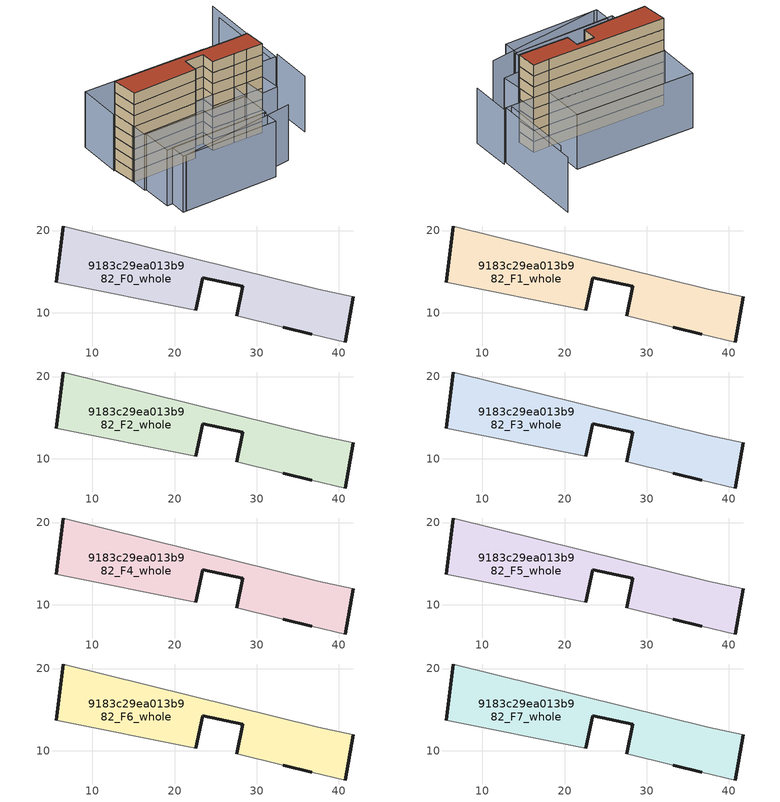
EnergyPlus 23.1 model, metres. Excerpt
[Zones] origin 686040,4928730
9183c29ea013b982_F0_whole
 floor ground (EU_floor_Construction): 40.8,6.43 41.74,11.96 37.51,12.83 6.46,20.55 5.6,13.73 22.58,10.32 23.44,14.24 28.32,13.21 27.58,9.65 33.24,8.2 36.68,7.39 z0
 wall outside (EU_wall_Construction): 36.68,7.39 33.24,8.2 / 27.58,9.65 28.32,13.21 23.44,14.24 22.58,10.32 / 5.6,13.73 6.46,20.55 / 41.74,11.96 40.8,6.43 z0:3
 wall adiabatic (EU_wall_Construction): 40.8,6.43 36.68,7.39 / 33.24,8.2 27.58,9.65 / 22.58,10.32 5.6,13.73 / 6.46,20.55 37.51,12.83 41.74,11.96 z0:3
9183c29ea013b982_F1_whole
 floor to 9183c29ea013b982_F0_whole (EU_floor_Construction): 40.8,6.43 41.74,11.96 37.51,12.83 6.46,20.55 5.6,13.73 22.58,10.32 23.44,14.24 28.32,13.21 27.58,9.65 33.24,8.2 36.68,7.39 z3
 wall outside (EU_wall_Construction): 36.68,7.39 33.24,8.2 / 27.58,9.65 28.32,13.21 23.44,14.24 22.58,10.32 / 5.6,13.73 6.46,20.55 / 41.74,11.96 40.8,6.43 z3:6
 wall adiabatic (EU_wall_Construction): 40.8,6.43 36.68,7.39 / 33.24,8.2 27.58,9.65 / 22.58,10.32 5.6,13.73 / 6.46,20.55 37.51,12.83 41.74,11.96 z3:6
9183c29ea013b982_F2_whole
 floor to 9183c29ea013b982_F1_whole (EU_floor_Construction): 40.8,6.43 41.74,11.96 37.51,12.83 6.46,20.55 5.6,13.73 22.58,10.32 23.44,14.24 28.32,13.21 27.58,9.65 33.24,8.2 36.68,7.39 z6
 wall outside (EU_wall_Construction): 36.68,7.39 33.24,8.2 / 27.58,9.65 28.32,13.21 23.44,14.24 22.58,10.32 / 5.6,13.73 6.46,20.55 / 41.74,11.96 40.8,6.43 z6:9
 wall adiabatic (EU_wall_Construction): 40.8,6.43 36.68,7.39 / 33.24,8.2 27.58,9.65 / 22.58,10.32 5.6,13.73 / 6.46,20.55 37.51,12.83 41.74,11.96 z6:9
9183c29ea013b982_F3_whole
 floor to 9183c29ea013b982_F2_whole (EU_floor_Construction): 40.8,6.43 41.74,11.96 37.51,12.83 6.46,20.55 5.6,13.73 22.58,10.32 23.44,14.24 28.32,13.21 27.58,9.65 33.24,8.2 36.68,7.39 z9
 wall outside (EU_wall_Construction): 36.68,7.39 33.24,8.2 / 27.58,9.65 28.32,13.21 23.44,14.24 22.58,10.32 / 5.6,13.73 6.46,20.55 / 41.74,11.96 40.8,6.43 z9:12
 wall adiabatic (EU_wall_Construction): 40.8,6.43 36.68,7.39 / 33.24,8.2 27.58,9.65 / 22.58,10.32 5.6,13.73 / 6.46,20.55 37.51,12.83 41.74,11.96 z9:12
9183c29ea013b982_F4_whole
 floor to 9183c29ea013b982_F3_whole (EU_floor_Construction): 40.8,6.43 41.74,11.96 37.51,12.83 6.46,20.55 5.6,13.73 22.58,10.32 23.44,14.24 28.32,13.21 27.58,9.65 33.24,8.2 36.68,7.39 z12
 wall outside (EU_wall_Construction): 36.68,7.39 33.24,8.2 / 27.58,9.65 28.32,13.21 23.44,14.24 22.58,10.32 / 5.6,13.73 6.46,20.55 / 41.74,11.96 40.8,6.43 z12:15
 wall adiabatic (EU_wall_Construction): 40.8,6.43 36.68,7.39 / 33.24,8.2 27.58,9.65 / 22.58,10.32 5.6,13.73 / 6.46,20.55 37.51,12.83 41.74,11.96 z12:15
9183c29ea013b982_F5_whole
 floor to 9183c29ea013b982_F4_whole (EU_floor_Construction): 40.8,6.43 41.74,11.96 37.51,12.83 6.46,20.55 5.6,13.73 22.58,10.32 23.44,14.24 28.32,13.21 27.58,9.65 33.24,8.2 36.68,7.39 z15
 wall outside (EU_wall_Construction): 36.68,7.39 33.24,8.2 / 27.58,9.65 28.32,13.21 23.44,14.24 22.58,10.32 / 5.6,13.73 6.46,20.55 / 41.74,11.96 40.8,6.43 z15:18
 wall adiabatic (EU_wall_Construction): 40.8,6.43 36.68,7.39 / 33.24,8.2 27.58,9.65 / 22.58,10.32 5.6,13.73 / 6.46,20.55 37.51,12.83 41.74,11.96 z15:18
9183c29ea013b982_F6_whole
 floor to 9183c29ea013b982_F5_whole (EU_floor_Construction): 40.8,6.43 41.74,11.96 37.51,12.83 6.46,20.55 5.6,13.73 22.58,10.32 23.44,14.24 28.32,13.21 27.58,9.65 33.24,8.2 36.68,7.39 z18
 wall outside (EU_wall_Construction): 36.68,7.39 33.24,8.2 / 27.58,9.65 28.32,13.21 23.44,14.24 22.58,10.32 / 5.6,13.73 6.46,20.55 / 41.74,11.96 40.8,6.43 z18:21
 wall adiabatic (EU_wall_Construction): 40.8,6.43 36.68,7.39 / 33.24,8.2 27.58,9.65 / 22.58,10.32 5.6,13.73 / 6.46,20.55 37.51,12.83 41.74,11.96 z18:21
9183c29ea013b982_F7_whole
 floor to 9183c29ea013b982_F6_whole (EU_floor_Construction): 40.8,6.43 41.74,11.96 37.51,12.83 6.46,20.55 5.6,13.73 22.58,10.32 23.44,14.24 28.32,13.21 27.58,9.65 33.24,8.2 36.68,7.39 z21
 wall outside (EU_wall_Construction): 36.68,7.39 33.24,8.2 / 27.58,9.65 28.32,13.21 23.44,14.24 22.58,10.32 / 5.6,13.73 6.46,20.55 / 41.74,11.96 40.8,6.43 z21:24
 wall adiabatic (EU_wall_Construction): 40.8,6.43 36.68,7.39 / 33.24,8.2 27.58,9.65 / 22.58,10.32 5.6,13.73 / 6.46,20.55 37.51,12.83 41.74,11.96 z21:24
 roof outside (EU_roof_Construction): 41.74,11.96 40.8,6.43 36.68,7.39 33.24,8.2 27.58,9.65 28.32,13.21 23.44,14.24 22.58,10.32 5.6,13.73 6.46,20.55 37.51,12.83 z24
shading: 4.68,-3.11 36.14,-5.81 / 47.52,-0.49 50.14,10.3 / 47.93,10.65 52.72,30.47 / 55.36,35 49.19,9.96 / 49.19,9.96 6.12,20.57 / 4.82,1.39 29.94,-4.15 / 29.94,-4.15 28.99,-8.47 / 28.99,-8.47 3.87,-2.94 / 3.87,-2.94 4.82,1.39 / 5.08,9.58 32.06,3.78 / 32.06,3.78 30.34,-4.24 / 30.34,-4.24 3.35,1.56 / 3.35,1.56 5.08,9.58 / 40.85,6.76 39.99,1.12 / 39.99,1.12 35.82,1.76 / 35.82,1.76 36.68,7.39 / 36.68,7.39 40.85,6.76 / 32.28,3.74 4.72,9.64 / 4.72,9.64 5.73,14.33 / 5.73,14.33 33.29,8.43 / 33.29,8.43 32.28,3.74 / 37.51,12.83 6.28,20.6 / 6.28,20.6 9.11,31.98 / 9.11,31.98 40.34,24.22 / 40.34,24.22 37.51,12.83 z0:15
[Building]
EU S2 Campaign: North Axis=0; Terrain=City; Solar Distribution=FullExterior
[Site:Location]
Bologna: Latitude=44.5; Longitude=11.25; Time Zone=1; Elevation=37
[SizingPeriod:WeatherFileDays]
AnnualSizingPeriod: Begin Month=1; Begin Day of Month=1; End Month=12; End Day of Month=31; Day of Week for Start Day=Monday; Use Weather File Daylight Saving Period=No; Use Weather File Rain and Snow Indicators=No
[MATERIAL]
EU_InternalMass_Material: Roughness=MediumRough; Thickness=0.1; Conductivity=1; Density=1800; Specific Heat=900; Thermal Absorptance=0.9; Solar Absorptance=0.7; Visible Absorptance=0.7
[MATERIAL:NOMASS] Roughness=MediumRough; Thermal Absorptance=0.9; Solar Absorptance=0.7; Visible Absorptance=0.7
Name | Thermal Resistance
EU_wall_NoMass | 0.905828
EU_roof_NoMass | 0.37593
EU_floor_NoMass | 0.67114
[CONSTRUCTION]
EU_wall_Construction: EU_wall_NoMass
EU_roof_Construction: EU_roof_NoMass
EU_floor_Construction: EU_floor_NoMass
EU_InternalMass_Construction: EU_InternalMass_Material
[ZONE] Type=1; Multiplier=1; Ceiling Height=autocalculate; Floor Area=autocalculate; Part of Total Floor Area=Yes
Name | Volume
9183c29ea013b982_F0_whole | 593.048
9183c29ea013b982_F1_whole; 9183c29ea013b982_F2_whole; 9183c29ea013b982_F3_whole; 9183c29ea013b982_F4_whole; 9183c29ea013b982_F5_whole; 9183c29ea013b982_F6_whole; 9183c29ea013b982_F7_whole | 593.047
[INTERNALMASS] Construction=EU_InternalMass_Construction; Surface Area=197.683
Name | Zone or ZoneList
9183c29ea013b982_F0_whole_EU_InternalMass | 9183c29ea013b982_F0_whole
9183c29ea013b982_F1_whole_EU_InternalMass | 9183c29ea013b982_F1_whole
9183c29ea013b982_F2_whole_EU_InternalMass | 9183c29ea013b982_F2_whole
9183c29ea013b982_F3_whole_EU_InternalMass | 9183c29ea013b982_F3_whole
9183c29ea013b982_F4_whole_EU_InternalMass | 9183c29ea013b982_F4_whole
9183c29ea013b982_F5_whole_EU_InternalMass | 9183c29ea013b982_F5_whole
9183c29ea013b982_F6_whole_EU_InternalMass | 9183c29ea013b982_F6_whole
9183c29ea013b982_F7_whole_EU_InternalMass | 9183c29ea013b982_F7_whole
[OTHEREQUIPMENT] Fuel Type=Electricity; Design Level Calculation Method=Watts/Area; Power per Zone Floor Area=1; Fraction Latent=0; Fraction Radiant=0; Fraction Lost=0; Carbon Dioxide Generation Rate=0; EndUse Subcategory=EU_Step8_InternalGains
Name | Zone or ZoneList or Space or SpaceList | Schedule
EU_Step8_InternalGain_9183c29ea013b982_F0_whole_f000 | 9183c29ea013b982_F0_whole | EU_Step8_GainSchedule_9183c29ea013b982_F0_whole_f000
EU_Step8_InternalGain_9183c29ea013b982_F1_whole_f000 | 9183c29ea013b982_F1_whole | EU_Step8_GainSchedule_9183c29ea013b982_F1_whole_f000
EU_Step8_InternalGain_9183c29ea013b982_F2_whole_f000 | 9183c29ea013b982_F2_whole | EU_Step8_GainSchedule_9183c29ea013b982_F2_whole_f000
EU_Step8_InternalGain_9183c29ea013b982_F3_whole_f000 | 9183c29ea013b982_F3_whole | EU_Step8_GainSchedule_9183c29ea013b982_F3_whole_f000
EU_Step8_InternalGain_9183c29ea013b982_F4_whole_f000 | 9183c29ea013b982_F4_whole | EU_Step8_GainSchedule_9183c29ea013b982_F4_whole_f000
EU_Step8_InternalGain_9183c29ea013b982_F5_whole_f000 | 9183c29ea013b982_F5_whole | EU_Step8_GainSchedule_9183c29ea013b982_F5_whole_f000
EU_Step8_InternalGain_9183c29ea013b982_F6_whole_f000 | 9183c29ea013b982_F6_whole | EU_Step8_GainSchedule_9183c29ea013b982_F6_whole_f000
EU_Step8_InternalGain_9183c29ea013b982_F7_whole_f000 | 9183c29ea013b982_F7_whole | EU_Step8_GainSchedule_9183c29ea013b982_F7_whole_f000
[ZONEVENTILATION:DESIGNFLOWRATE] Schedule=EU_AlwaysOn; Design Flow Rate Calculation Method=AirChanges/Hour; Air Changes per Hour=0.73129; Ventilation Type=Natural; Fan Pressure Rise=0; Fan Total Efficiency=1; Constant Term Coefficient=1; Temperature Term Coefficient=0; Velocity Term Coefficient=0; Velocity Squared Term Coefficient=0; Minimum Indoor Temperature=-100; Maximum Indoor Temperature=100; Delta Temperature=-100; Minimum Outdoor Temperature=-100; Maximum Outdoor Temperature=100; Maximum Wind Speed=40
Name | Zone or ZoneList or Space or SpaceList
EU_ConstantAir_9183c29ea013b982_F0_whole | 9183c29ea013b982_F0_whole
EU_ConstantAir_9183c29ea013b982_F1_whole | 9183c29ea013b982_F1_whole
EU_ConstantAir_9183c29ea013b982_F2_whole | 9183c29ea013b982_F2_whole
EU_ConstantAir_9183c29ea013b982_F3_whole | 9183c29ea013b982_F3_whole
EU_ConstantAir_9183c29ea013b982_F4_whole | 9183c29ea013b982_F4_whole
EU_ConstantAir_9183c29ea013b982_F5_whole | 9183c29ea013b982_F5_whole
EU_ConstantAir_9183c29ea013b982_F6_whole | 9183c29ea013b982_F6_whole
EU_ConstantAir_9183c29ea013b982_F7_whole | 9183c29ea013b982_F7_whole
[HVACTEMPLATE:THERMOSTAT] Constant Heating Setpoint=20; Constant Cooling Setpoint=50
EU_HeatOnly_9183c29ea013b982_F0_whole; EU_HeatOnly_9183c29ea013b982_F1_whole; EU_HeatOnly_9183c29ea013b982_F2_whole; EU_HeatOnly_9183c29ea013b982_F3_whole; EU_HeatOnly_9183c29ea013b982_F4_whole; EU_HeatOnly_9183c29ea013b982_F5_whole; EU_HeatOnly_9183c29ea013b982_F6_whole; EU_HeatOnly_9183c29ea013b982_F7_whole
[HVACTEMPLATE:ZONE:IDEALLOADSAIRSYSTEM] System Availability Schedule=EU_AlwaysOn; Maximum Heating Supply Air Temperature=50; Minimum Cooling Supply Air Temperature=13; Maximum Heating Supply Air Humidity Ratio=0.0156; Minimum Cooling Supply Air Humidity Ratio=0.0077; Heating Limit=NoLimit; Cooling Limit=NoLimit; Heating Availability Schedule=EU_AlwaysOn; Cooling Availability Schedule=EU_CoolingOff; Dehumidification Control Type=ConstantSensibleHeatRatio; Cooling Sensible Heat Ratio=0.7; Dehumidification Setpoint=60; Humidification Control Type=None; Humidification Setpoint=30; Outdoor Air Method=None; Outdoor Air Flow Rate per Person=0.00944; Outdoor Air Flow Rate per Zone Floor Area=0; Outdoor Air Flow Rate per Zone=0; Demand Controlled Ventilation Type=None; Outdoor Air Economizer Type=NoEconomizer; Heat Recovery Type=None; Sensible Heat Recovery Effectiveness=0.7; Latent Heat Recovery Effectiveness=0.65
Name | Template Thermostat
9183c29ea013b982_F0_whole | EU_HeatOnly_9183c29ea013b982_F0_whole
9183c29ea013b982_F1_whole | EU_HeatOnly_9183c29ea013b982_F1_whole
9183c29ea013b982_F2_whole | EU_HeatOnly_9183c29ea013b982_F2_whole
9183c29ea013b982_F3_whole | EU_HeatOnly_9183c29ea013b982_F3_whole
9183c29ea013b982_F4_whole | EU_HeatOnly_9183c29ea013b982_F4_whole
9183c29ea013b982_F5_whole | EU_HeatOnly_9183c29ea013b982_F5_whole
9183c29ea013b982_F6_whole | EU_HeatOnly_9183c29ea013b982_F6_whole
9183c29ea013b982_F7_whole | EU_HeatOnly_9183c29ea013b982_F7_whole
[SIZING:ZONE] Zone Cooling Design Supply Air Temperature Input Method=SupplyAirTemperature; Zone Cooling Design Supply Air Temperature=13; Zone Heating Design Supply Air Temperature Input Method=SupplyAirTemperature; Zone Heating Design Supply Air Temperature=50; Zone Cooling Design Supply Air Humidity Ratio=0.008; Zone Heating Design Supply Air Humidity Ratio=0.008; Cooling Design Air Flow Method=DesignDay; Cooling Design Air Flow Rate=0; Cooling Minimum Air Flow per Zone Floor Area=0.000762; Cooling Minimum Air Flow=0; Cooling Minimum Air Flow Fraction=0.2; Heating Design Air Flow Method=DesignDay; Heating Design Air Flow Rate=0; Heating Maximum Air Flow per Zone Floor Area=0.002032; Heating Maximum Air Flow=0.141576; Heating Maximum Air Flow Fraction=0.3; Account for Dedicated Outdoor Air System=No; Dedicated Outdoor Air System Control Strategy=NeutralSupplyAir; Dedicated Outdoor Air Low Setpoint Temperature for Design=autosize; Dedicated Outdoor Air High Setpoint Temperature for Design=autosize; Zone Load Sizing Method=Sensible Load Only No Latent Load; Zone Latent Cooling Design Supply Air Humidity Ratio Input Method=HumidityRatioDifference; Zone Cooling Design Supply Air Humidity Ratio Difference=0.005; Zone Latent Heating Design Supply Air Humidity Ratio Input Method=HumidityRatioDifference; Zone Humidification Design Supply Air Humidity Ratio Difference=0.005
9183c29ea013b982_F0_whole; 9183c29ea013b982_F1_whole; 9183c29ea013b982_F2_whole; 9183c29ea013b982_F3_whole; 9183c29ea013b982_F4_whole; 9183c29ea013b982_F5_whole; 9183c29ea013b982_F6_whole; 9183c29ea013b982_F7_whole
[SCHEDULE:CONSTANT]
Name | Hourly Value
EU_AlwaysOn | 1
EU_CoolingOff | 0
[SCHEDULE:FILE] Column Number=1; Rows to Skip at Top=0; Number of Hours of Data=8760; Column Separator=Comma; Interpolate to Timestep=No; Minutes per Item=60; Adjust Schedule for Daylight Savings=Yes
Name | File
EU_Step8_GainSchedule_9183c29ea013b982_F0_whole_f000 | ../../schedules/9183c29ea013b982/9183c29ea013b982_F0_whole_f000_gain.csv
EU_Step8_GainSchedule_9183c29ea013b982_F1_whole_f000 | ../../schedules/9183c29ea013b982/9183c29ea013b982_F1_whole_f000_gain.csv
EU_Step8_GainSchedule_9183c29ea013b982_F2_whole_f000 | ../../schedules/9183c29ea013b982/9183c29ea013b982_F2_whole_f000_gain.csv
EU_Step8_GainSchedule_9183c29ea013b982_F3_whole_f000 | ../../schedules/9183c29ea013b982/9183c29ea013b982_F3_whole_f000_gain.csv
EU_Step8_GainSchedule_9183c29ea013b982_F4_whole_f000 | ../../schedules/9183c29ea013b982/9183c29ea013b982_F4_whole_f000_gain.csv
EU_Step8_GainSchedule_9183c29ea013b982_F5_whole_f000 | ../../schedules/9183c29ea013b982/9183c29ea013b982_F5_whole_f000_gain.csv
EU_Step8_GainSchedule_9183c29ea013b982_F6_whole_f000 | ../../schedules/9183c29ea013b982/9183c29ea013b982_F6_whole_f000_gain.csv
EU_Step8_GainSchedule_9183c29ea013b982_F7_whole_f000 | ../../schedules/9183c29ea013b982/9183c29ea013b982_F7_whole_f000_gain.csv
